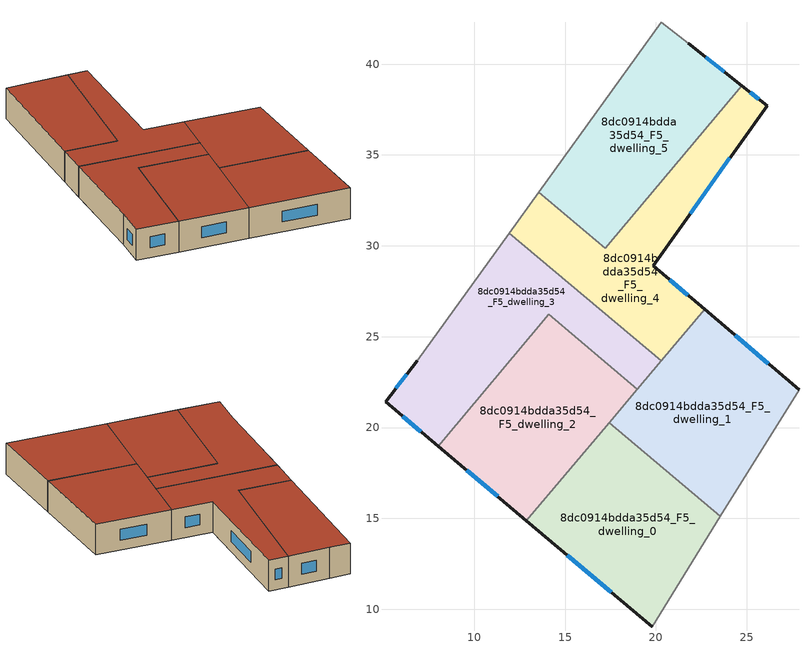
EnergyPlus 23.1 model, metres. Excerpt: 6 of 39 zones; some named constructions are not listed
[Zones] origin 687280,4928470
8dc0914bdda35d54_F5_dwelling_0
 floor to 8dc0914bdda35d54_F4_dwelling_0 (EU_floor_Construction): 23.56,15.11 19.79,9.04 12.88,14.87 17.43,20.28 z15
 wall outside (EU_wall_Construction): 12.88,14.87 19.79,9.04 z15:18
 wall to 8dc0914bdda35d54_F5_dwelling_1 (EU_wall_Construction): 23.56,15.11 17.43,20.28 z15:18
 wall adiabatic (EU_wall_Construction): 19.79,9.04 23.56,15.11 z15:18
 wall to 8dc0914bdda35d54_F5_dwelling_2 (EU_wall_Construction): 17.43,20.28 12.88,14.87 z15:18
 window (EU_Window_Construction): 15.12,12.98 17.54,10.93 z15.98:17.02
 roof outside (EU_roof_Construction): 19.79,9.04 23.56,15.11 17.43,20.28 12.88,14.87 z18
8dc0914bdda35d54_F5_dwelling_1
 floor to 8dc0914bdda35d54_F4_dwelling_1 (EU_floor_Construction): 27.88,22.08 23.56,15.11 17.43,20.28 22.68,26.5 z15
 wall outside (EU_wall_Construction): 27.88,22.08 22.68,26.5 z15:18
 wall adiabatic (EU_wall_Construction): 23.56,15.11 27.88,22.08 z15:18
 wall to 8dc0914bdda35d54_F5_dwelling_4 (EU_wall_Construction): 22.68,26.5 20.29,23.66 z15:18
 wall to 8dc0914bdda35d54_F5_dwelling_3 (EU_wall_Construction): 20.29,23.66 18.98,22.12 z15:18
 wall to 8dc0914bdda35d54_F5_dwelling_2 (EU_wall_Construction): 18.98,22.12 17.43,20.28 z15:18
 window (EU_Window_Construction): 26.19,23.52 24.37,25.07 z15.98:17.02
 roof outside (EU_roof_Construction): 23.56,15.11 27.88,22.08 22.68,26.5 17.43,20.28 z18
8dc0914bdda35d54_F5_dwelling_2
 floor to 8dc0914bdda35d54_F4_dwelling_2 (EU_floor_Construction): 18.98,22.12 12.88,14.87 8.01,18.98 14.12,26.22 z15
 wall outside (EU_wall_Construction): 8.01,18.98 12.88,14.87 z15:18
 wall to 8dc0914bdda35d54_F5_dwelling_3 (EU_wall_Construction): 18.98,22.12 14.12,26.22 8.01,18.98 z15:18
 window (EU_Window_Construction): 9.59,17.65 11.29,16.21 z15.98:17.02
 roof outside (EU_roof_Construction): 12.88,14.87 18.98,22.12 14.12,26.22 8.01,18.98 z18
8dc0914bdda35d54_F5_dwelling_3
 floor to 8dc0914bdda35d54_F4_dwelling_3 (EU_floor_Construction): 20.29,23.66 18.98,22.12 14.12,26.22 8.01,18.98 5.12,21.43 6.87,23.67 11.94,30.7 z15
 wall outside (EU_wall_Construction): 6.87,23.67 5.12,21.43 8.01,18.98 z15:18
 wall adiabatic (EU_wall_Construction): 11.94,30.7 6.87,23.67 z15:18
 wall to 8dc0914bdda35d54_F5_dwelling_4 (EU_wall_Construction): 20.29,23.66 11.94,30.7 z15:18
 window (EU_Window_Construction): 6.06,20.63 7.07,19.78 / 6.3,22.94 5.69,22.15 z15.98:17.02
 roof outside (EU_roof_Construction): 18.98,22.12 20.29,23.66 11.94,30.7 6.87,23.67 5.12,21.43 8.01,18.98 14.12,26.22 z18
8dc0914bdda35d54_F5_dwelling_4
 floor to 8dc0914bdda35d54_F4_dwelling_4 (EU_floor_Construction): 26.12,37.71 19.85,28.92 22.68,26.5 20.29,23.66 11.94,30.7 13.56,32.95 17.2,29.88 24.73,38.81 z15
 wall outside (EU_wall_Construction): 22.68,26.5 19.85,28.92 26.12,37.71 24.73,38.81 z15:18
 wall adiabatic (EU_wall_Construction): 13.56,32.95 11.94,30.7 z15:18
 wall to 8dc0914bdda35d54_F5_dwelling_5 (EU_wall_Construction): 24.73,38.81 17.2,29.88 13.56,32.95 z15:18
 window (EU_Window_Construction): 21.76,27.29 20.77,28.13 / 25.67,38.07 25.18,38.45 / 21.89,31.78 24.08,34.85 z15.98:17.02
 roof outside (EU_roof_Construction): 22.68,26.5 19.85,28.92 26.12,37.71 24.73,38.81 17.2,29.88 13.56,32.95 11.94,30.7 20.29,23.66 z18
8dc0914bdda35d54_F5_dwelling_5
 floor to 8dc0914bdda35d54_F4_dwelling_5 (EU_floor_Construction): 21.77,41.16 24.73,38.81 17.2,29.88 13.56,32.95 20.31,42.3 z15
 wall outside (EU_wall_Construction): 24.73,38.81 21.77,41.16 z15:18
 wall adiabatic (EU_wall_Construction): 21.77,41.16 20.31,42.3 13.56,32.95 z15:18
 window (EU_Window_Construction): 23.77,39.57 22.73,40.39 z15.98:17.02
 roof outside (EU_roof_Construction): 17.2,29.88 24.73,38.81 21.77,41.16 20.31,42.3 13.56,32.95 z18
[SCHEDULE:FILE] Column Number=1; Rows to Skip at Top=0; Number of Hours of Data=8760; Column Separator=Comma; Interpolate to Timestep=No; Minutes per Item=60; Adjust Schedule for Daylight Savings=Yes
Name | File
EU_Step8_GainSchedule_8dc0914bdda35d54_F3_dwelling_4_f000 | ../../schedules/8dc0914bdda35d54/8dc0914bdda35d54_F3_dwelling_4_f000_gain.csv
EU_Step8_GainSchedule_8dc0914bdda35d54_F3_dwelling_5_f000 | ../../schedules/8dc0914bdda35d54/8dc0914bdda35d54_F3_dwelling_5_f000_gain.csv
EU_Step8_GainSchedule_8dc0914bdda35d54_F4_dwelling_0_f000 | ../../schedules/8dc0914bdda35d54/8dc0914bdda35d54_F4_dwelling_0_f000_gain.csv
EU_Step8_GainSchedule_8dc0914bdda35d54_F4_dwelling_1_f000 | ../../schedules/8dc0914bdda35d54/8dc0914bdda35d54_F4_dwelling_1_f000_gain.csv
EU_Step8_GainSchedule_8dc0914bdda35d54_F4_dwelling_2_f000 | ../../schedules/8dc0914bdda35d54/8dc0914bdda35d54_F4_dwelling_2_f000_gain.csv
EU_Step8_GainSchedule_8dc0914bdda35d54_F4_dwelling_3_f000 | ../../schedules/8dc0914bdda35d54/8dc0914bdda35d54_F4_dwelling_3_f000_gain.csv
EU_Step8_GainSchedule_8dc0914bdda35d54_F4_dwelling_4_f000 | ../../schedules/8dc0914bdda35d54/8dc0914bdda35d54_F4_dwelling_4_f000_gain.csv
EU_Step8_GainSchedule_8dc0914bdda35d54_F4_dwelling_5_f000 | ../../schedules/8dc0914bdda35d54/8dc0914bdda35d54_F4_dwelling_5_f000_gain.csv
